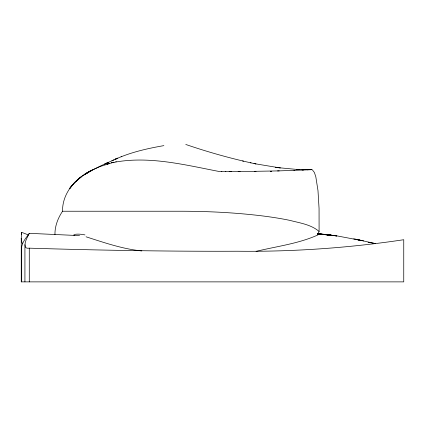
<?xml version="1.0" encoding="UTF-8"?>
<svg xmlns="http://www.w3.org/2000/svg" width="425" height="425" viewBox="0 0 425 425"><rect width="100%" height="100%" fill="white"/><g stroke="black" fill="none" stroke-linecap="round" stroke-linejoin="round"><path stroke-width="0.64" d="M256.073 251.382C276.574 246.346 297.824 243.844 317.3 235.222L319.095 231.455L319.058 208.425L317.99 190.634L315.823 176.837L314.404 172.518L312.232 169.687L302.09 170.074M79.56 235.631L29.298 233.325C27.397 237.602 23.901 242.239 25.383 247.084L26.191 247.855L27.471 248.237L29.277 248.163C98.69 250.293 168.135 251.483 237.58 251.233C293.176 251.844 348.766 247.956 403.75 239.721L403.75 281.876L21.25 281.876L21.25 238.292L21.68 232.337L28.363 234.924M54.963 234.632C54.772 226.259 57.933 218.115 62.544 211.236C62.236 193.226 75.485 178.149 91.003 170.627L88.14 172.167M78.567 178.936L81.117 177.012L74.572 182.569L69.567 188.657L74.465 182.835L78.147 179.637M69.679 188.503L71.719 185.815M29.298 233.325C26.435 237.463 22.599 241.591 21.702 246.643L21.702 281.876M78.806 178.755L81.35 176.8M87.237 172.97L81.642 176.582M87.168 173.012L85.478 174.048L91.008 170.808M84.878 174.144L87.635 172.476M85.526 174.006L87.518 172.81M91.513 170.526L100.757 165.84L115.961 158.961M89.808 171.493L91.8 170.361M89.861 171.466L90.961 170.839L88.458 172.226M88.724 172.077L90.971 170.855M88.421 172.019L92.289 169.989M108.093 162.472L104.635 164.151L108.598 162.228M111.892 160.767L114.033 159.795M91.938 170.143L99.96 166.6L112.482 162.594L111.547 162.839C147.14 155.279 183.945 164.688 218.848 171.434L231.28 171.434L230.78 171.434M116.556 158.695L115.515 159.152L117.677 158.206M117.47 158.297C132.249 151.911 148.081 148.378 163.88 145.626M115.212 159.279L116.259 158.828M117.316 158.366L117.831 158.143M117.008 158.493L117.523 158.275L117.162 158.429M121.736 156.528L121.114 156.777M310.813 169.66L311.477 169.517L297.989 169.511L299.699 169.58M106.994 164.14L109.475 163.418L107.557 163.976M113.804 162.26L113.108 162.43M113.427 162.355L113.964 162.217M115.722 161.824L116.333 161.702M73.892 235.684L74.757 235.593M308.189 169.729L308.566 169.708M303.572 170.005L277.557 170.93M279.22 170.887L254.522 171.323M256.036 171.307L238.154 171.424L238.977 171.418M221.452 171.434L221.754 171.434M229.675 171.434L229.16 171.434L240.083 171.413L239.668 171.413M270.922 171.434L270.428 171.434L271.756 171.434M270.528 171.434L270.821 171.434M221.388 171.434L221.818 171.434M62.544 211.236L181.948 211.236C208.409 211.294 234.892 212.617 261.178 215.762A149.844 25.022 0 0 1 289.919 220.394C299.88 223.003 311.047 224.512 319.095 231.455M225.516 171.434L225.861 171.434M317.507 233.92L332.355 235.434L324.716 234.366L317.661 233.893L328.164 234.967L317.496 233.888M298.972 169.554L296.469 169.421M317.587 233.984L321.47 234.212L317.725 233.968M297.473 169.485L278.37 167.684L280.516 167.933M317.661 233.893L326.283 234.584L324.716 234.366L317.624 233.957L324.716 234.366L330.99 235.094L324.11 234.329L336.812 235.971L323.669 234.34L336.584 235.822L360.676 240.364L353.749 238.839M368.103 242.282L375.36 243.573M329.965 235.014L336.483 235.811M279.517 167.817L255.117 163.768L255.962 163.933M141.838 250.947C122.623 249.008 104.327 242.67 86.068 236.805M275.304 167.253L277.493 167.567L276.335 167.402M373.745 243.201L355.204 239.158M356.793 239.541L363.678 240.911M185.773 144.463C208.563 152.278 231.822 158.769 255.383 163.822M253.959 163.524L254.803 163.699L254.538 163.646M251.048 162.892L250.341 162.738M243.573 161.176L242.548 160.932M22.291 243.583L21.409 240.497L21.25 238.292M29.277 248.163L29.277 281.876M24.926 244.667L24.926 281.876M21.68 232.337L21.68 234.318M317.714 234.791A100.608 15.135 -20.5 0 1 317.911 234.988M73.881 234.515A63.346 26.908 43.7 0 1 84.968 234.908M294.743 170.473L294.084 170.553L294.743 170.473M308.231 169.665L307.179 169.766L308.231 169.665"/></g></svg>
